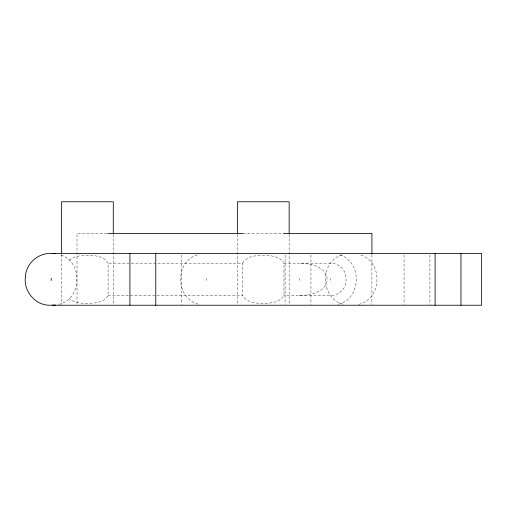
<?xml version="1.0" encoding="UTF-8"?>
<svg xmlns="http://www.w3.org/2000/svg" width="507" height="507" viewBox="0 0 507 507"><rect width="100%" height="100%" fill="white"/><g stroke="black" fill="none" stroke-linecap="round" stroke-linejoin="round"><path stroke-width="0.38" stroke-dasharray="2.54 1.9" d="M69.142 260.154L73.566 257.398L79.428 255.877A23.918 9.867 0 0 1 84.181 255.395L90.664 255.395A23.918 9.867 0 0 1 95.411 255.877C100.335 256.542 105.608 258.564 108.099 263.165L108.099 295.562C105.608 300.163 100.329 302.178 95.411 302.85A23.918 9.867 0 0 1 90.664 303.332L84.181 303.332A23.918 9.867 0 0 1 79.428 302.85L73.566 301.329L69.142 298.572M242.612 263.165C245.103 258.576 250.382 256.542 255.3 255.877A23.918 9.867 0 0 1 260.053 255.395L266.536 255.395A23.918 9.867 0 0 1 271.283 255.877C276.201 256.536 281.48 258.576 283.971 263.165L283.971 295.562C281.474 300.163 276.201 302.178 271.283 302.85A23.918 9.867 0 0 1 266.536 303.332L260.053 303.332A23.918 9.867 0 0 1 255.3 302.85C250.382 302.185 245.109 300.163 242.612 295.562L242.612 263.165L108.099 263.165M342.212 254.818C319.118 261.492 320.19 299.238 343.765 304.377M197.413 254.818C174.522 261.397 175.226 298.674 198.452 304.225M58.673 304.377C82.248 299.238 83.325 261.492 60.232 254.818M358.69 304.377C382.259 299.238 383.336 261.492 360.243 254.818M338.48 304.225C361.7 298.674 362.404 261.397 339.513 254.818M299.333 295.562L299.986 295.511C309.834 295.099 323.447 293.027 326.869 282.019A18.239 18.239 0 0 0 326.869 276.708C323.447 265.7 309.834 263.627 299.986 263.215L299.333 263.165M107.047 233.442L77.007 233.442L77.007 304.434M243.043 233.442L282.576 233.442M283.971 263.165L330.368 263.165C338.017 262.987 345.153 269.04 345.926 276.708A31.402 31.402 0 0 1 345.926 282.019C345.153 289.687 338.017 295.739 330.368 295.562L283.971 295.562M108.099 295.562L242.612 295.562M429.923 255.065L429.923 304.441M404.06 255.065L404.06 304.441M371.916 254.742L371.916 304.434M330.539 278.33L330.539 280.396M310.956 255.065L310.956 304.441M299.498 278.33L299.498 280.396M289.155 234.152L289.155 304.434M285.092 255.065L285.092 304.441M237.428 234.152L237.428 304.434M206.393 278.33L206.393 280.396M181.639 255.065L181.639 304.441M113.283 234.152L113.283 304.434M61.556 254.685L61.556 304.434"/><path stroke-width="0.76" d="M55.491 305.011L52.246 305.227M107.839 233.442L243.043 233.442M283.362 233.442L371.916 233.442L371.916 253.95M52.246 253.5L55.491 253.715M460.958 253.5L460.958 305.227M435.095 253.5L435.095 305.227M289.155 233.359L289.155 201.773L237.428 201.773L237.428 233.359M155.776 253.5L155.776 305.227M129.912 253.5L129.912 305.227M113.283 233.359L113.283 201.773L61.556 201.773L61.556 253.893M51.213 278.33L51.213 280.396M25.401 276.708C23.284 291.151 35.401 305.664 50.18 305.227L481.65 305.227L481.65 253.5L50.18 253.5C37.499 253.221 25.952 264.039 25.401 276.708"/></g></svg>
